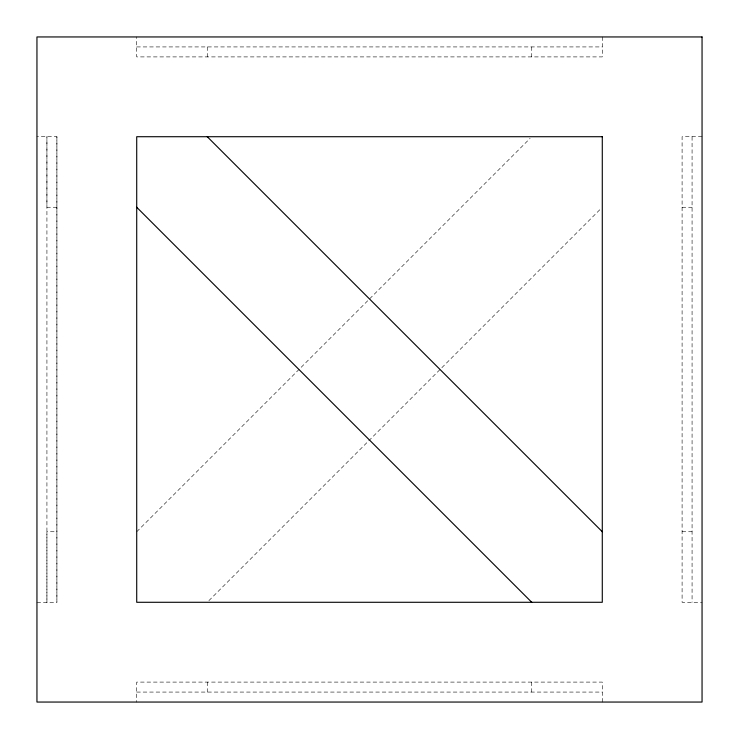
<?xml version="1.0" encoding="UTF-8"?>
<svg xmlns="http://www.w3.org/2000/svg" width="739" height="739" viewBox="0 0 739 739"><rect width="100%" height="100%" fill="white"/><g stroke="black" fill="none" stroke-linecap="round" stroke-linejoin="round"><path stroke-width="0.55" stroke-dasharray="3.69 2.77" d="M36.95 602.285L56.903 602.285L56.903 136.715L36.95 136.715M136.715 531.738L530.112 138.35M208.888 600.65L600.65 208.888M136.715 46.926L602.285 46.926M702.05 136.715L682.097 136.715L682.097 602.285L702.05 602.285M56.903 207.262L46.926 207.262L46.926 136.715L46.926 602.285L46.926 531.738L56.903 531.738M682.097 207.262L692.073 207.262M682.097 531.738L692.073 531.738M136.715 692.073L602.285 692.073M692.073 136.715L692.073 602.285M602.285 36.95L602.285 56.903L136.715 56.903L136.715 36.95M602.285 702.05L602.285 682.097L136.715 682.097L136.715 702.05M531.738 46.926L531.738 56.903M531.738 682.097L531.738 692.073M207.262 46.926L207.262 56.903M207.262 682.097L207.262 692.073M56.903 136.715L56.903 602.285"/><path stroke-width="1.11" d="M207.262 136.715L602.285 531.738M136.715 207.262L531.738 602.285M702.05 36.95L36.95 36.95L36.95 702.05L702.05 702.05L702.05 36.95M602.285 136.715L136.715 136.715L136.715 602.285L602.285 602.285L602.285 136.715"/></g></svg>
